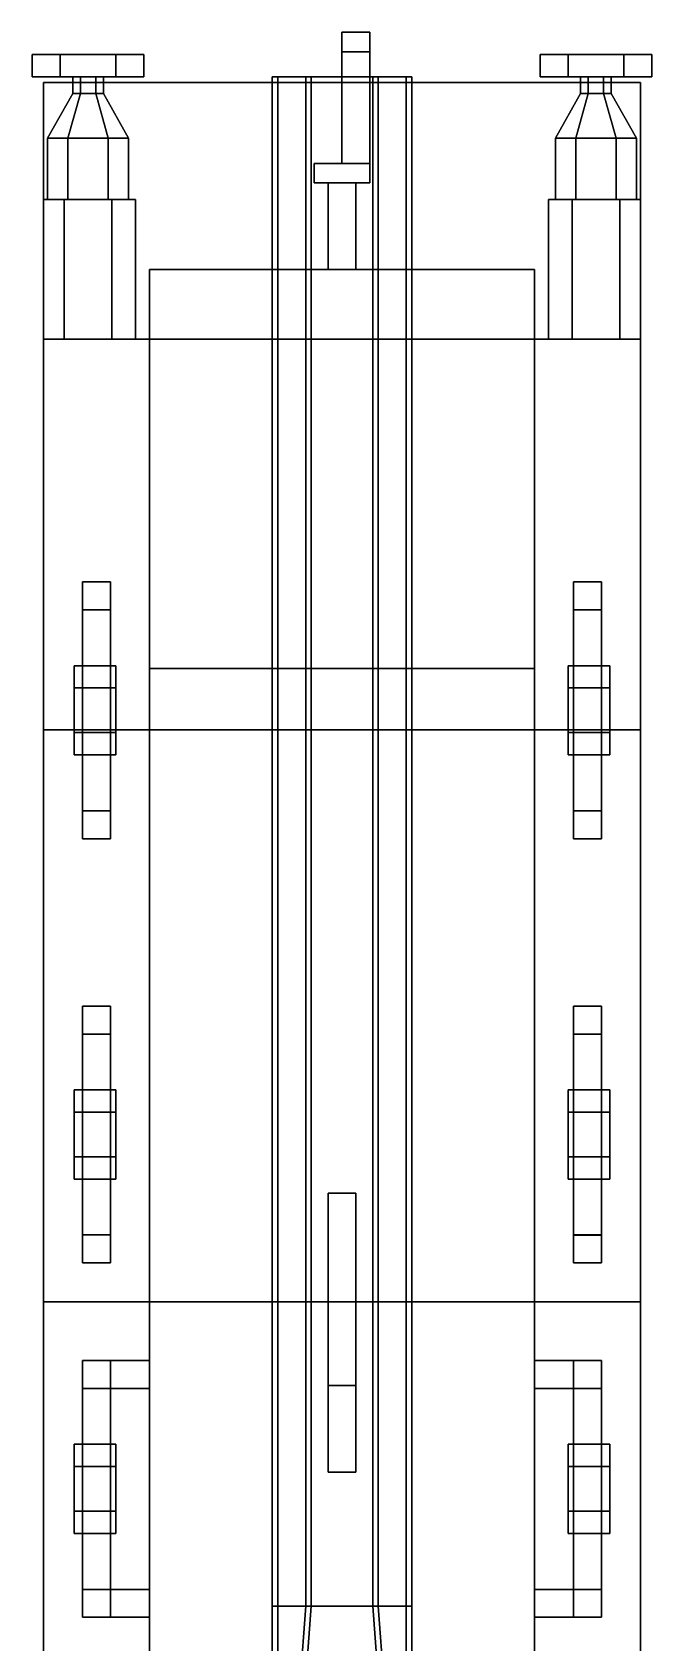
# Model space of a CAD drawing. Extents: x -1.2 to 1.2, y -8.9 to 9.4.
# Drawn here: x -1.11 to 1.11, y 3.66 to 9.43 of the extents above; entities that cross this region are included whole.
import ezdxf

# ---------------------------------------------------------------- set-up
doc = ezdxf.new("R2010")
doc.units = 0
doc.layers.get('0').update_dxf_attribs({"linetype": 'CONTINUOUS'})
doc.layers.add('BUFFER', color=1, linetype='CONTINUOUS')
doc.layers.add('RAILINGS', color=6, linetype='CONTINUOUS')

msp = doc.modelspace()

# ---------------------------------------------------------------- linework, layer by layer
for points in [[(0.1, 9.43, 1.07), (0.1, 9.43, 0.82), (0, 9.43, 0.82), (0, 9.43, 1.07)], [(0, 9.43, 0.82), (0, 9.36, 0.7), (0, 9.36, 1.23), (0, 9.43, 1.07)], [(0.1, 9.43, 0.82), (0.1, 9.36, 0.7), (0, 9.36, 0.7), (0, 9.43, 0.82)], [(0, 9.43, 1.07), (0, 9.36, 1.23), (0.1, 9.36, 1.23), (0.1, 9.43, 1.07)], [(0.1, 9.36, 1.23), (0.1, 9.36, 0.7), (0.1, 9.43, 0.82), (0.1, 9.43, 1.07)], [(0, 9.36, 0.7), (0, 8.96, 0.7), (0, 8.96, 1.23), (0, 9.36, 1.23)], [(0.1, 9.36, 0.7), (0.1, 8.96, 0.7), (0, 8.96, 0.7), (0, 9.36, 0.7)], [(0, 9.36, 1.23), (0, 8.96, 1.23), (0.1, 8.96, 1.23), (0.1, 9.36, 1.23)], [(0.1, 8.96, 1.23), (0.1, 8.96, 0.7), (0.1, 9.36, 0.7), (0.1, 9.36, 1.23)], [(-1.07, 9.25, 2.07), (-1.07, 6.93, 2.07), (-1.07, 6.93, 2.19), (-1.07, 9.25, 2.19)], [(-1.07, 9.25, 2.19), (-1.07, 6.93, 2.19), (1.07, 6.93, 2.19), (1.07, 9.25, 2.19)], [(1.07, 9.25, 2.19), (1.07, 9.25, 2.07), (-1.07, 9.25, 2.07), (-1.07, 9.25, 2.19)], [(1.07, 9.25, 2.07), (1.07, 6.93, 2.07), (-1.07, 6.93, 2.07), (-1.07, 9.25, 2.07)], [(-0.25, 9.27, 3.15), (-0.13, 9.27, 2.83), (-0.13, 3.79, 2.83), (-0.25, 3.79, 3.15)], [(-0.23, 9.27, 3.15), (-0.11, 9.27, 2.85), (-0.13, 9.27, 2.83), (-0.25, 9.27, 3.15)], [(-0.23, 3.79, 3.15), (-0.23, 9.27, 3.15), (-0.25, 9.27, 3.15), (-0.25, 3.79, 3.15)], [(-0.11, 3.79, 2.85), (-0.11, 9.27, 2.85), (-0.23, 9.27, 3.15), (-0.23, 3.79, 3.15)], [(0.11, 9.27, 2.85), (0.13, 9.27, 2.83), (-0.13, 9.27, 2.83), (-0.11, 9.27, 2.85)], [(0.13, 9.27, 2.83), (0.13, 3.79, 2.83), (-0.13, 3.79, 2.83), (-0.13, 9.27, 2.83)], [(-0.11, 9.27, 2.85), (-0.11, 3.79, 2.85), (0.11, 3.79, 2.85), (0.11, 9.27, 2.85)], [(0.25, 9.27, 3.15), (0.13, 9.27, 2.83), (0.11, 9.27, 2.85), (0.23, 9.27, 3.15)], [(0.11, 9.27, 2.85), (0.11, 3.79, 2.85), (0.23, 3.79, 3.15), (0.23, 9.27, 3.15)], [(0.25, 3.79, 3.15), (0.13, 3.79, 2.83), (0.13, 9.27, 2.83), (0.25, 9.27, 3.15)], [(0.23, 9.27, 3.15), (0.23, 3.79, 3.15), (0.25, 3.79, 3.15), (0.25, 9.27, 3.15)], [(1.07, 6.93, 2.19), (1.07, 6.93, 2.07), (1.07, 9.25, 2.07), (1.07, 9.25, 2.19)], [(0, 8.96, 1.23), (0, 8.96, 0.7), (-0.1, 8.96, 0.7), (-0.1, 8.96, 1.23)], [(-0.1, 8.96, 0.7), (-0.1, 8.89, 0.85), (-0.1, 8.89, 1.05), (-0.1, 8.96, 1.23)], [(0.1, 8.96, 0.7), (0.1, 8.89, 0.85), (-0.1, 8.89, 0.85), (-0.1, 8.96, 0.7)], [(-0.1, 8.96, 1.23), (-0.1, 8.89, 1.05), (0.1, 8.89, 1.05), (0.1, 8.96, 1.23)], [(0.1, 8.89, 1.05), (0.1, 8.89, 0.85), (0.1, 8.96, 0.7), (0.1, 8.96, 1.23)], [(-0.1, 8.89, 1.05), (-0.1, 8.89, 0.85), (0.1, 8.89, 0.85), (0.1, 8.89, 1.05)], [(-0.05, 8.89, 0.85), (-0.05, 8.58, 0.85), (-0.05, 8.58, 1.05), (-0.05, 8.89, 1.05)], [(0.05, 8.89, 0.85), (0.05, 8.58, 0.85), (-0.05, 8.58, 0.85), (-0.05, 8.89, 0.85)], [(-0.05, 8.89, 1.05), (-0.05, 8.58, 1.05), (0.05, 8.58, 1.05), (0.05, 8.89, 1.05)], [(0.05, 8.58, 1.05), (0.05, 8.58, 0.85), (0.05, 8.89, 0.85), (0.05, 8.89, 1.05)], [(-1.07, 8.83, 1.02), (-0.74, 8.83, 1.02), (-0.825, 8.83, 0.8728), (-0.995, 8.83, 0.8728)], [(-1.07, 8.83, 1.02), (-0.995, 8.83, 0.8728), (-0.995, 8.33, 0.8728), (-1.07, 8.33, 1.02)], [(-0.995, 8.83, 1.1672), (-1.07, 8.83, 1.02), (-1.07, 8.33, 1.02), (-0.995, 8.33, 1.1672)], [(-0.995, 8.83, 1.1672), (-0.825, 8.83, 1.1672), (-0.74, 8.83, 1.02), (-1.07, 8.83, 1.02)], [(-0.995, 8.83, 0.8728), (-0.825, 8.83, 0.8728), (-0.825, 8.33, 0.8728), (-0.995, 8.33, 0.8728)], [(-0.825, 8.83, 1.1672), (-0.995, 8.83, 1.1672), (-0.995, 8.33, 1.1672), (-0.825, 8.33, 1.1672)], [(-0.825, 8.83, 0.8728), (-0.74, 8.83, 1.02), (-0.74, 8.33, 1.02), (-0.825, 8.33, 0.8728)], [(-0.74, 8.83, 1.02), (-0.825, 8.83, 1.1672), (-0.825, 8.33, 1.1672), (-0.74, 8.33, 1.02)], [(0.825, 8.83, 1.1672), (0.74, 8.83, 1.02), (0.74, 8.33, 1.02), (0.825, 8.33, 1.1672)], [(0.74, 8.83, 1.02), (0.825, 8.83, 0.8728), (0.825, 8.33, 0.8728), (0.74, 8.33, 1.02)], [(1.07, 8.83, 1.02), (0.74, 8.83, 1.02), (0.825, 8.83, 1.1672), (0.995, 8.83, 1.1672)], [(0.995, 8.83, 0.8728), (0.825, 8.83, 0.8728), (0.74, 8.83, 1.02), (1.07, 8.83, 1.02)], [(0.995, 8.83, 1.1672), (0.825, 8.83, 1.1672), (0.825, 8.33, 1.1672), (0.995, 8.33, 1.1672)], [(0.825, 8.83, 0.8728), (0.995, 8.83, 0.8728), (0.995, 8.33, 0.8728), (0.825, 8.33, 0.8728)], [(1.07, 8.83, 1.02), (0.995, 8.83, 1.1672), (0.995, 8.33, 1.1672), (1.07, 8.33, 1.02)], [(0.995, 8.83, 0.8728), (1.07, 8.83, 1.02), (1.07, 8.33, 1.02), (0.995, 8.33, 0.8728)], [(-0.69, 8.58, 0.46), (-0.69, 7.15, 0.24), (-0.69, 4.75, 1.05), (-0.69, 8.58, 1.05)], [(-0.69, 8.58, 1.05), (-0.69, 8.33, 1.05), (0.69, 8.33, 1.05), (0.69, 8.58, 1.05)], [(0.69, 8.58, 1.05), (0.69, 8.58, 0.46), (-0.69, 8.58, 0.46), (-0.69, 8.58, 1.05)], [(0.69, 8.58, 0.46), (0.69, 7.15, 0.24), (-0.69, 7.15, 0.24), (-0.69, 8.58, 0.46)], [(0.69, 4.75, 1.05), (0.69, 7.15, 0.24), (0.69, 8.58, 0.46), (0.69, 8.58, 1.05)], [(-1.07, 8.33, 1.05), (-1.07, 6.93, 1.05), (-1.07, 6.93, 2.07), (-1.07, 8.33, 2.07)], [(1.07, 8.33, 2.07), (1.07, 8.33, 1.05), (-1.07, 8.33, 1.05), (-1.07, 8.33, 2.07)], [(1.07, 8.33, 1.05), (1.07, 6.93, 1.05), (-1.07, 6.93, 1.05), (-1.07, 8.33, 1.05)], [(1.07, 6.93, 2.07), (1.07, 6.93, 1.05), (1.07, 8.33, 1.05), (1.07, 8.33, 2.07)], [(-0.93, 7.46, 1.05), (-0.93, 7.46, 0.87), (-0.93, 7.36, 0.87), (-0.93, 7.36, 1.05)], [(-0.83, 7.46, 1.05), (-0.83, 7.46, 0.19), (-0.93, 7.46, 0.19), (-0.93, 7.46, 1.05)], [(-0.93, 7.46, 0.69), (-0.93, 7.46, 0.37), (-0.93, 7.36, 0.37), (-0.93, 7.36, 0.69)], [(-0.83, 6.54, 0.37), (-0.83, 7.46, 0.37), (-0.93, 7.46, 0.37), (-0.93, 6.54, 0.37)], [(-0.93, 6.54, 0.19), (-0.93, 7.46, 0.19), (-0.83, 7.46, 0.19), (-0.83, 6.54, 0.19)], [(-0.93, 7.46, 0.37), (-0.93, 7.46, 0.19), (-0.93, 6.54, 0.19), (-0.93, 6.54, 0.37)], [(-0.93, 6.54, 0.69), (-0.93, 7.46, 0.69), (-0.83, 7.46, 0.69), (-0.83, 6.54, 0.69)], [(-0.93, 7.46, 0.87), (-0.93, 7.46, 0.69), (-0.93, 6.54, 0.69), (-0.93, 6.54, 0.87)], [(-0.83, 7.36, 0.87), (-0.83, 7.46, 0.87), (-0.83, 7.46, 1.05), (-0.83, 7.36, 1.05)], [(-0.83, 7.36, 0.37), (-0.83, 7.46, 0.37), (-0.83, 7.46, 0.69), (-0.83, 7.36, 0.69)], [(-0.83, 6.54, 0.19), (-0.83, 7.46, 0.19), (-0.83, 7.46, 0.37), (-0.83, 6.54, 0.37)], [(-0.83, 6.54, 0.69), (-0.83, 7.46, 0.69), (-0.83, 7.46, 0.87), (-0.83, 6.54, 0.87)], [(0.83, 7.46, 0.87), (0.83, 7.36, 0.87), (0.83, 7.36, 1.05), (0.83, 7.46, 1.05)], [(0.93, 7.46, 1.05), (0.93, 7.46, 0.19), (0.83, 7.46, 0.19), (0.83, 7.46, 1.05)], [(0.83, 7.46, 0.37), (0.83, 7.36, 0.37), (0.83, 7.36, 0.69), (0.83, 7.46, 0.69)], [(0.93, 7.46, 0.19), (0.93, 6.54, 0.19), (0.83, 6.54, 0.19), (0.83, 7.46, 0.19)], [(0.83, 7.46, 0.19), (0.83, 6.54, 0.19), (0.83, 6.54, 0.37), (0.83, 7.46, 0.37)], [(0.83, 7.46, 0.37), (0.83, 6.54, 0.37), (0.93, 6.54, 0.37), (0.93, 7.46, 0.37)], [(0.83, 7.46, 0.69), (0.83, 6.54, 0.69), (0.83, 6.54, 0.87), (0.83, 7.46, 0.87)], [(0.93, 7.46, 0.69), (0.93, 6.54, 0.69), (0.83, 6.54, 0.69), (0.83, 7.46, 0.69)], [(0.93, 7.36, 1.05), (0.93, 7.36, 0.87), (0.93, 7.46, 0.87), (0.93, 7.46, 1.05)], [(0.93, 7.36, 0.69), (0.93, 7.36, 0.37), (0.93, 7.46, 0.37), (0.93, 7.46, 0.69)], [(0.93, 6.54, 0.37), (0.93, 6.54, 0.19), (0.93, 7.46, 0.19), (0.93, 7.46, 0.37)], [(0.93, 6.54, 0.87), (0.93, 6.54, 0.69), (0.93, 7.46, 0.69), (0.93, 7.46, 0.87)], [(-0.93, 7.36, 1.05), (-0.93, 7.36, 0.87), (-0.83, 7.36, 0.87), (-0.83, 7.36, 1.05)], [(-0.93, 7.36, 0.69), (-0.93, 7.36, 0.37), (-0.83, 7.36, 0.37), (-0.83, 7.36, 0.69)], [(-0.83, 6.64, 0.87), (-0.83, 7.36, 0.87), (-0.93, 7.36, 0.87), (-0.93, 6.64, 0.87)], [(0.83, 7.36, 1.05), (0.83, 7.36, 0.87), (0.93, 7.36, 0.87), (0.93, 7.36, 1.05)], [(0.83, 7.36, 0.69), (0.83, 7.36, 0.37), (0.93, 7.36, 0.37), (0.93, 7.36, 0.69)], [(0.83, 7.36, 0.87), (0.83, 6.6394, 0.87), (0.93, 6.6394, 0.87), (0.93, 7.36, 0.87)], [(-0.96, 7.08, 0.3714), (-0.96, 7.16, 0.51), (-0.81, 7.16, 0.51), (-0.81, 7.08, 0.3714)], [(-0.96, 7.08, 0.3714), (-0.96, 6.92, 0.3714), (-0.96, 6.84, 0.51), (-0.96, 7.16, 0.51)], [(-0.96, 7.16, 0.51), (-0.96, 7.08, 0.6486), (-0.81, 7.08, 0.6486), (-0.81, 7.16, 0.51)], [(-0.96, 7.16, 0.51), (-0.96, 6.84, 0.51), (-0.96, 6.92, 0.6486), (-0.96, 7.08, 0.6486)], [(0.96, 7.16, 0.51), (0.96, 7.08, 0.3714), (0.81, 7.08, 0.3714), (0.81, 7.16, 0.51)], [(0.96, 7.08, 0.6486), (0.96, 7.16, 0.51), (0.81, 7.16, 0.51), (0.81, 7.08, 0.6486)], [(0.96, 6.92, 0.3714), (0.96, 7.08, 0.3714), (0.96, 7.16, 0.51), (0.96, 6.84, 0.51)], [(0.96, 6.84, 0.51), (0.96, 7.16, 0.51), (0.96, 7.08, 0.6486), (0.96, 6.92, 0.6486)], [(-0.69, 7.15, 0.24), (-0.69, 2.48, 0.24), (-0.69, 2.48, 1.05), (-0.69, 4.75, 1.05)], [(0.69, 7.15, 0.24), (0.69, 2.48, 0.24), (-0.69, 2.48, 0.24), (-0.69, 7.15, 0.24)], [(0.69, 2.48, 1.05), (0.69, 2.48, 0.24), (0.69, 7.15, 0.24), (0.69, 4.75, 1.05)], [(-0.96, 6.92, 0.3714), (-0.96, 7.08, 0.3714), (-0.81, 7.08, 0.3714), (-0.81, 6.92, 0.3714)], [(-0.96, 7.08, 0.6486), (-0.96, 6.92, 0.6486), (-0.81, 6.92, 0.6486), (-0.81, 7.08, 0.6486)], [(0.96, 7.08, 0.3714), (0.96, 6.92, 0.3714), (0.81, 6.92, 0.3714), (0.81, 7.08, 0.3714)], [(0.96, 6.92, 0.6486), (0.96, 7.08, 0.6486), (0.81, 7.08, 0.6486), (0.81, 6.92, 0.6486)], [(-1.07, 6.93, 1.05), (-1.07, 4.88, 1.05), (-1.07, 4.88, 2.7), (-1.07, 6.93, 2.7)], [(-1.07, 6.93, 2.7), (-1.07, 4.88, 2.7), (1.07, 4.88, 2.7), (1.07, 6.93, 2.7)], [(1.07, 6.93, 2.7), (1.07, 6.93, 2.07), (-1.07, 6.93, 2.07), (-1.07, 6.93, 2.7)], [(1.07, 6.93, 1.05), (1.07, 4.88, 1.05), (-1.07, 4.88, 1.05), (-1.07, 6.93, 1.05)], [(1.07, 4.88, 2.7), (1.07, 4.88, 1.05), (1.07, 6.93, 1.05), (1.07, 6.93, 2.7)], [(-0.96, 6.84, 0.51), (-0.96, 6.92, 0.3714), (-0.81, 6.92, 0.3714), (-0.81, 6.84, 0.51)], [(-0.96, 6.92, 0.6486), (-0.96, 6.84, 0.51), (-0.81, 6.84, 0.51), (-0.81, 6.92, 0.6486)], [(0.96, 6.92, 0.3714), (0.96, 6.84, 0.51), (0.81, 6.84, 0.51), (0.81, 6.92, 0.3714)], [(0.96, 6.84, 0.51), (0.96, 6.92, 0.6486), (0.81, 6.92, 0.6486), (0.81, 6.84, 0.51)], [(-0.83, 6.64, 1.05), (-0.83, 6.64, 0.87), (-0.93, 6.64, 0.87), (-0.93, 6.64, 1.05)], [(-0.93, 6.64, 1.05), (-0.93, 6.64, 0.87), (-0.93, 6.54, 0.87), (-0.93, 6.54, 1.05)], [(-0.93, 6.64, 0.69), (-0.93, 6.64, 0.37), (-0.93, 6.54, 0.37), (-0.93, 6.54, 0.69)], [(-0.83, 6.64, 0.69), (-0.83, 6.64, 0.37), (-0.93, 6.64, 0.37), (-0.93, 6.64, 0.69)], [(-0.83, 6.54, 0.87), (-0.83, 6.64, 0.87), (-0.83, 6.64, 1.05), (-0.83, 6.54, 1.05)], [(-0.83, 6.54, 0.37), (-0.83, 6.64, 0.37), (-0.83, 6.64, 0.69), (-0.83, 6.54, 0.69)], [(0.83, 6.64, 0.87), (0.83, 6.54, 0.87), (0.83, 6.54, 1.05), (0.83, 6.64, 1.05)], [(0.93, 6.64, 1.05), (0.93, 6.64, 0.87), (0.83, 6.64, 0.87), (0.83, 6.64, 1.05)], [(0.83, 6.64, 0.37), (0.83, 6.54, 0.37), (0.83, 6.54, 0.69), (0.83, 6.64, 0.69)], [(0.93, 6.64, 0.69), (0.93, 6.64, 0.37), (0.83, 6.64, 0.37), (0.83, 6.64, 0.69)], [(0.93, 6.54, 1.05), (0.93, 6.54, 0.87), (0.93, 6.64, 0.87), (0.93, 6.64, 1.05)], [(0.93, 6.54, 0.69), (0.93, 6.54, 0.37), (0.93, 6.64, 0.37), (0.93, 6.64, 0.69)], [(-0.93, 6.54, 1.05), (-0.93, 6.54, 0.19), (-0.83, 6.54, 0.19), (-0.83, 6.54, 1.05)], [(0.83, 6.54, 1.05), (0.83, 6.54, 0.19), (0.93, 6.54, 0.19), (0.93, 6.54, 1.05)], [(-0.83, 5.94, 1.05), (-0.83, 5.94, 0.19), (-0.93, 5.94, 0.19), (-0.93, 5.94, 1.05)], [(-0.93, 5.94, 1.05), (-0.93, 5.94, 0.87), (-0.93, 5.84, 0.87), (-0.93, 5.84, 1.05)], [(-0.93, 5.94, 0.69), (-0.93, 5.94, 0.37), (-0.93, 5.84, 0.37), (-0.93, 5.84, 0.69)], [(-0.93, 5.94, 0.37), (-0.93, 5.94, 0.19), (-0.93, 5.02, 0.19), (-0.93, 5.02, 0.37)], [(-0.93, 5.02, 0.19), (-0.93, 5.94, 0.19), (-0.83, 5.94, 0.19), (-0.83, 5.02, 0.19)], [(-0.83, 5.02, 0.37), (-0.83, 5.94, 0.37), (-0.93, 5.94, 0.37), (-0.93, 5.02, 0.37)], [(-0.93, 5.94, 0.87), (-0.93, 5.94, 0.69), (-0.93, 5.02, 0.69), (-0.93, 5.02, 0.87)], [(-0.93, 5.02, 0.69), (-0.93, 5.94, 0.69), (-0.83, 5.94, 0.69), (-0.83, 5.02, 0.69)], [(-0.83, 5.84, 0.87), (-0.83, 5.94, 0.87), (-0.83, 5.94, 1.05), (-0.83, 5.84, 1.05)], [(-0.83, 5.84, 0.37), (-0.83, 5.94, 0.37), (-0.83, 5.94, 0.69), (-0.83, 5.84, 0.69)], [(-0.83, 5.02, 0.19), (-0.83, 5.94, 0.19), (-0.83, 5.94, 0.37), (-0.83, 5.02, 0.37)], [(-0.83, 5.02, 0.69), (-0.83, 5.94, 0.69), (-0.83, 5.94, 0.87), (-0.83, 5.02, 0.87)], [(0.93, 5.94, 1.05), (0.93, 5.94, 0.19), (0.83, 5.94, 0.19), (0.83, 5.94, 1.05)], [(0.83, 5.94, 0.87), (0.83, 5.84, 0.87), (0.83, 5.84, 1.05), (0.83, 5.94, 1.05)], [(0.83, 5.94, 0.37), (0.83, 5.84, 0.37), (0.83, 5.84, 0.69), (0.83, 5.94, 0.69)], [(0.83, 5.94, 0.37), (0.83, 5.02, 0.37), (0.93, 5.02, 0.37), (0.93, 5.94, 0.37)], [(0.83, 5.94, 0.19), (0.83, 5.02, 0.19), (0.83, 5.02, 0.37), (0.83, 5.94, 0.37)], [(0.93, 5.94, 0.19), (0.93, 5.02, 0.19), (0.83, 5.02, 0.19), (0.83, 5.94, 0.19)], [(0.93, 5.94, 0.69), (0.93, 5.02, 0.69), (0.83, 5.02, 0.69), (0.83, 5.94, 0.69)], [(0.83, 5.94, 0.69), (0.83, 5.02, 0.69), (0.83, 5.02, 0.87), (0.83, 5.94, 0.87)], [(0.93, 5.84, 1.05), (0.93, 5.84, 0.87), (0.93, 5.94, 0.87), (0.93, 5.94, 1.05)], [(0.93, 5.84, 0.69), (0.93, 5.84, 0.37), (0.93, 5.94, 0.37), (0.93, 5.94, 0.69)], [(0.93, 5.02, 0.37), (0.93, 5.02, 0.19), (0.93, 5.94, 0.19), (0.93, 5.94, 0.37)], [(0.93, 5.02, 0.87), (0.93, 5.02, 0.69), (0.93, 5.94, 0.69), (0.93, 5.94, 0.87)], [(-0.93, 5.84, 1.05), (-0.93, 5.84, 0.87), (-0.83, 5.84, 0.87), (-0.83, 5.84, 1.05)], [(-0.93, 5.84, 0.69), (-0.93, 5.84, 0.37), (-0.83, 5.84, 0.37), (-0.83, 5.84, 0.69)], [(-0.83, 5.12, 0.87), (-0.83, 5.84, 0.87), (-0.93, 5.84, 0.87), (-0.93, 5.12, 0.87)], [(0.83, 5.84, 1.05), (0.83, 5.84, 0.87), (0.93, 5.84, 0.87), (0.93, 5.84, 1.05)], [(0.83, 5.84, 0.69), (0.83, 5.84, 0.37), (0.93, 5.84, 0.37), (0.93, 5.84, 0.69)], [(0.83, 5.84, 0.87), (0.83, 5.1194, 0.87), (0.93, 5.1194, 0.87), (0.93, 5.84, 0.87)], [(-0.96, 5.56, 0.3714), (-0.96, 5.4, 0.3714), (-0.96, 5.32, 0.51), (-0.96, 5.64, 0.51)], [(-0.96, 5.56, 0.3714), (-0.96, 5.64, 0.51), (-0.81, 5.64, 0.51), (-0.81, 5.56, 0.3714)], [(-0.96, 5.64, 0.51), (-0.96, 5.32, 0.51), (-0.96, 5.4, 0.6486), (-0.96, 5.56, 0.6486)], [(-0.96, 5.64, 0.51), (-0.96, 5.56, 0.6486), (-0.81, 5.56, 0.6486), (-0.81, 5.64, 0.51)], [(0.96, 5.64, 0.51), (0.96, 5.56, 0.3714), (0.81, 5.56, 0.3714), (0.81, 5.64, 0.51)], [(0.96, 5.56, 0.6486), (0.96, 5.64, 0.51), (0.81, 5.64, 0.51), (0.81, 5.56, 0.6486)], [(0.96, 5.4, 0.3714), (0.96, 5.56, 0.3714), (0.96, 5.64, 0.51), (0.96, 5.32, 0.51)], [(0.96, 5.32, 0.51), (0.96, 5.64, 0.51), (0.96, 5.56, 0.6486), (0.96, 5.4, 0.6486)], [(-0.96, 5.4, 0.3714), (-0.96, 5.56, 0.3714), (-0.81, 5.56, 0.3714), (-0.81, 5.4, 0.3714)], [(-0.96, 5.56, 0.6486), (-0.96, 5.4, 0.6486), (-0.81, 5.4, 0.6486), (-0.81, 5.56, 0.6486)], [(0.96, 5.56, 0.3714), (0.96, 5.4, 0.3714), (0.81, 5.4, 0.3714), (0.81, 5.56, 0.3714)], [(0.96, 5.4, 0.6486), (0.96, 5.56, 0.6486), (0.81, 5.56, 0.6486), (0.81, 5.4, 0.6486)], [(-0.96, 5.32, 0.51), (-0.96, 5.4, 0.3714), (-0.81, 5.4, 0.3714), (-0.81, 5.32, 0.51)], [(-0.96, 5.4, 0.6486), (-0.96, 5.32, 0.51), (-0.81, 5.32, 0.51), (-0.81, 5.4, 0.6486)], [(0.96, 5.4, 0.3714), (0.96, 5.32, 0.51), (0.81, 5.32, 0.51), (0.81, 5.4, 0.3714)], [(0.96, 5.32, 0.51), (0.96, 5.4, 0.6486), (0.81, 5.4, 0.6486), (0.81, 5.32, 0.51)], [(-0.05, 5.27, 2.46), (-0.05, 4.27, 2.46), (-0.05, 4.27, 2.83), (-0.05, 5.27, 2.83)], [(0.05, 5.27, 2.83), (0.05, 5.27, 2.46), (-0.05, 5.27, 2.46), (-0.05, 5.27, 2.83)], [(0.05, 4.27, 2.83), (0.05, 4.27, 2.46), (0.05, 5.27, 2.46), (0.05, 5.27, 2.83)], [(-0.93, 5.12, 1.05), (-0.93, 5.12, 0.87), (-0.93, 5.02, 0.87), (-0.93, 5.02, 1.05)], [(-0.83, 5.12, 1.05), (-0.83, 5.12, 0.87), (-0.93, 5.12, 0.87), (-0.93, 5.12, 1.05)], [(-0.83, 5.12, 0.69), (-0.83, 5.12, 0.37), (-0.93, 5.12, 0.37), (-0.93, 5.12, 0.69)], [(-0.93, 5.12, 0.69), (-0.93, 5.12, 0.37), (-0.93, 5.02, 0.37), (-0.93, 5.02, 0.69)], [(-0.83, 5.02, 0.87), (-0.83, 5.12, 0.87), (-0.83, 5.12, 1.05), (-0.83, 5.02, 1.05)], [(-0.83, 5.02, 0.37), (-0.83, 5.12, 0.37), (-0.83, 5.12, 0.69), (-0.83, 5.02, 0.69)], [(0.93, 5.12, 1.05), (0.93, 5.12, 0.87), (0.83, 5.12, 0.87), (0.83, 5.12, 1.05)], [(0.83, 5.12, 0.87), (0.83, 5.02, 0.87), (0.83, 5.02, 1.05), (0.83, 5.12, 1.05)], [(0.93, 5.12, 0.69), (0.93, 5.12, 0.37), (0.83, 5.12, 0.37), (0.83, 5.12, 0.69)], [(0.83, 5.12, 0.37), (0.83, 5.02, 0.37), (0.83, 5.02, 0.69), (0.83, 5.12, 0.69)], [(0.93, 5.02, 1.05), (0.93, 5.02, 0.87), (0.93, 5.12, 0.87), (0.93, 5.12, 1.05)], [(0.93, 5.02, 0.69), (0.93, 5.02, 0.37), (0.93, 5.12, 0.37), (0.93, 5.12, 0.69)], [(-0.93, 5.02, 1.05), (-0.93, 5.02, 0.19), (-0.83, 5.02, 0.19), (-0.83, 5.02, 1.05)], [(0.83, 5.02, 1.05), (0.83, 5.02, 0.19), (0.93, 5.02, 0.19), (0.93, 5.02, 1.05)], [(-1.07, 4.88, 2.7), (-1.07, 4.88, 1.05), (1.07, 4.88, 1.05), (1.07, 4.88, 2.7)], [(-1.07, 4.88, 1.41), (-1.07, 2.69, 1.41), (-1.07, 2.51, 1.89), (-1.07, 4.88, 1.89)], [(1.07, 4.88, 1.41), (1.07, 2.69, 1.41), (-1.07, 2.69, 1.41), (-1.07, 4.88, 1.41)], [(-1.07, 4.88, 1.89), (-1.07, 2.51, 1.89), (1.07, 2.51, 1.89), (1.07, 4.88, 1.89)], [(0.69, 2.48, 1.05), (0.69, 4.88, 1.05), (-0.69, 4.88, 1.05), (-0.69, 2.48, 1.05)], [(-0.05, 4.88, 2.29), (-0.05, 4.88, 2.29), (-0.05, 4.58, 2.46), (-0.05, 4.88, 2.46)], [(-0.05, 4.58, 2.46), (-0.05, 4.88, 2.29), (0.05, 4.88, 2.29), (0.05, 4.58, 2.46)], [(0.05, 4.58, 2.46), (0.05, 4.88, 2.29), (0.05, 4.88, 2.29), (0.05, 4.88, 2.46)], [(1.07, 2.51, 1.89), (1.07, 2.69, 1.41), (1.07, 4.88, 1.41), (1.07, 4.88, 1.89)], [(-0.83, 4.67, 0.95), (-0.83, 4.67, 0.19), (-0.93, 4.67, 0.19), (-0.93, 4.67, 1.05)], [(-0.93, 4.67, 0.37), (-0.93, 4.67, 0.19), (-0.93, 3.75, 0.19), (-0.93, 3.75, 0.37)], [(-0.93, 3.75, 0.19), (-0.93, 4.67, 0.19), (-0.83, 4.67, 0.19), (-0.83, 3.75, 0.19)], [(-0.93, 4.67, 0.69), (-0.93, 4.67, 0.37), (-0.93, 4.57, 0.37), (-0.93, 4.57, 0.69)], [(-0.83, 3.75, 0.37), (-0.83, 4.67, 0.37), (-0.93, 4.67, 0.37), (-0.93, 3.75, 0.37)], [(-0.69, 4.67, 1.05), (-0.69, 4.67, 0.95), (-0.83, 4.67, 0.95), (-0.93, 4.67, 1.05)], [(-0.93, 4.67, 1.05), (-0.93, 4.57, 1.05), (-0.69, 4.57, 1.05), (-0.69, 4.67, 1.05)], [(-0.93, 4.67, 0.87), (-0.93, 4.67, 0.69), (-0.93, 3.75, 0.69), (-0.93, 3.75, 0.87)], [(-0.93, 3.75, 0.69), (-0.93, 4.67, 0.69), (-0.83, 4.67, 0.69), (-0.83, 3.75, 0.69)], [(-0.93, 4.67, 1.05), (-0.93, 4.67, 0.87), (-0.93, 4.57, 0.87), (-0.93, 4.57, 1.05)], [(-0.83, 3.75, 0.19), (-0.83, 4.67, 0.19), (-0.83, 4.67, 0.37), (-0.83, 3.75, 0.37)], [(-0.83, 4.57, 0.37), (-0.83, 4.67, 0.37), (-0.83, 4.67, 0.69), (-0.83, 4.57, 0.69)], [(-0.83, 4.57, 0.87), (-0.83, 4.67, 0.87), (-0.83, 4.67, 0.95), (-0.83, 4.57, 0.95)], [(-0.69, 4.67, 0.95), (-0.69, 4.57, 0.95), (-0.83, 4.57, 0.95), (-0.83, 4.67, 0.95)], [(-0.83, 3.75, 0.69), (-0.83, 4.67, 0.69), (-0.83, 4.67, 0.87), (-0.83, 3.75, 0.87)], [(0.93, 4.67, 1.05), (0.83, 4.67, 0.95), (0.69, 4.67, 0.95), (0.69, 4.67, 1.05)], [(0.83, 4.67, 0.95), (0.83, 4.57, 0.95), (0.69, 4.57, 0.95), (0.69, 4.67, 0.95)], [(0.69, 4.67, 1.05), (0.69, 4.57, 1.05), (0.93, 4.57, 1.05), (0.93, 4.67, 1.05)], [(0.93, 4.67, 1.05), (0.93, 4.67, 0.19), (0.83, 4.67, 0.19), (0.83, 4.67, 0.95)], [(0.83, 4.67, 0.19), (0.83, 3.75, 0.19), (0.83, 3.75, 0.37), (0.83, 4.67, 0.37)], [(0.93, 4.67, 0.19), (0.93, 3.75, 0.19), (0.83, 3.75, 0.19), (0.83, 4.67, 0.19)], [(0.83, 4.67, 0.37), (0.83, 4.57, 0.37), (0.83, 4.57, 0.69), (0.83, 4.67, 0.69)], [(0.83, 4.67, 0.37), (0.83, 3.75, 0.37), (0.93, 3.75, 0.37), (0.93, 4.67, 0.37)], [(0.83, 4.67, 0.87), (0.83, 4.57, 0.87), (0.83, 4.57, 0.95), (0.83, 4.67, 0.95)], [(0.93, 4.67, 0.69), (0.93, 3.75, 0.69), (0.83, 3.75, 0.69), (0.83, 4.67, 0.69)], [(0.83, 4.67, 0.69), (0.83, 3.75, 0.69), (0.83, 3.75, 0.87), (0.83, 4.67, 0.87)], [(0.93, 3.75, 0.37), (0.93, 3.75, 0.19), (0.93, 4.67, 0.19), (0.93, 4.67, 0.37)], [(0.93, 4.57, 0.69), (0.93, 4.57, 0.37), (0.93, 4.67, 0.37), (0.93, 4.67, 0.69)], [(0.93, 3.75, 0.87), (0.93, 3.75, 0.69), (0.93, 4.67, 0.69), (0.93, 4.67, 0.87)], [(0.93, 4.57, 1.05), (0.93, 4.57, 0.87), (0.93, 4.67, 0.87), (0.93, 4.67, 1.05)], [(-0.93, 4.57, 0.69), (-0.93, 4.57, 0.37), (-0.83, 4.57, 0.37), (-0.83, 4.57, 0.69)], [(-0.93, 4.57, 1.05), (-0.83, 4.57, 0.95), (-0.69, 4.57, 0.95), (-0.69, 4.57, 1.05)], [(-0.93, 4.57, 1.05), (-0.93, 4.57, 0.87), (-0.83, 4.57, 0.87), (-0.83, 4.57, 0.95)], [(-0.83, 3.85, 0.87), (-0.83, 4.57, 0.87), (-0.93, 4.57, 0.87), (-0.93, 3.85, 0.87)], [(0.05, 4.58, 2.46), (0.05, 4.27, 2.46), (-0.05, 4.27, 2.46), (-0.05, 4.58, 2.46)], [(0.69, 4.57, 1.05), (0.69, 4.57, 0.95), (0.83, 4.57, 0.95), (0.93, 4.57, 1.05)], [(0.83, 4.57, 0.69), (0.83, 4.57, 0.37), (0.93, 4.57, 0.37), (0.93, 4.57, 0.69)], [(0.83, 4.57, 0.95), (0.83, 4.57, 0.87), (0.93, 4.57, 0.87), (0.93, 4.57, 1.05)], [(0.83, 4.57, 0.87), (0.83, 3.85, 0.87), (0.93, 3.85, 0.87), (0.93, 4.57, 0.87)], [(-0.96, 4.37, 0.51), (-0.96, 4.05, 0.51), (-0.96, 4.13, 0.6486), (-0.96, 4.29, 0.6486)], [(-0.96, 4.37, 0.51), (-0.96, 4.29, 0.6486), (-0.81, 4.29, 0.6486), (-0.81, 4.37, 0.51)], [(-0.96, 4.29, 0.3714), (-0.96, 4.13, 0.3714), (-0.96, 4.05, 0.51), (-0.96, 4.37, 0.51)], [(-0.96, 4.29, 0.3714), (-0.96, 4.37, 0.51), (-0.81, 4.37, 0.51), (-0.81, 4.29, 0.3714)], [(0.96, 4.29, 0.6486), (0.96, 4.37, 0.51), (0.81, 4.37, 0.51), (0.81, 4.29, 0.6486)], [(0.96, 4.37, 0.51), (0.96, 4.29, 0.3714), (0.81, 4.29, 0.3714), (0.81, 4.37, 0.51)], [(0.96, 4.05, 0.51), (0.96, 4.37, 0.51), (0.96, 4.29, 0.6486), (0.96, 4.13, 0.6486)], [(0.96, 4.13, 0.3714), (0.96, 4.29, 0.3714), (0.96, 4.37, 0.51), (0.96, 4.05, 0.51)], [(-0.96, 4.29, 0.6486), (-0.96, 4.13, 0.6486), (-0.81, 4.13, 0.6486), (-0.81, 4.29, 0.6486)], [(-0.96, 4.13, 0.3714), (-0.96, 4.29, 0.3714), (-0.81, 4.29, 0.3714), (-0.81, 4.13, 0.3714)], [(0.96, 4.13, 0.6486), (0.96, 4.29, 0.6486), (0.81, 4.29, 0.6486), (0.81, 4.13, 0.6486)], [(0.96, 4.29, 0.3714), (0.96, 4.13, 0.3714), (0.81, 4.13, 0.3714), (0.81, 4.29, 0.3714)], [(-0.05, 4.27, 2.83), (-0.05, 4.27, 2.46), (0.05, 4.27, 2.46), (0.05, 4.27, 2.83)], [(-0.96, 4.13, 0.6486), (-0.96, 4.05, 0.51), (-0.81, 4.05, 0.51), (-0.81, 4.13, 0.6486)], [(-0.96, 4.05, 0.51), (-0.96, 4.13, 0.3714), (-0.81, 4.13, 0.3714), (-0.81, 4.05, 0.51)], [(0.96, 4.05, 0.51), (0.96, 4.13, 0.6486), (0.81, 4.13, 0.6486), (0.81, 4.05, 0.51)], [(0.96, 4.13, 0.3714), (0.96, 4.05, 0.51), (0.81, 4.05, 0.51), (0.81, 4.13, 0.3714)], [(-0.83, 3.85, 0.69), (-0.83, 3.85, 0.37), (-0.93, 3.85, 0.37), (-0.93, 3.85, 0.69)], [(-0.93, 3.85, 0.69), (-0.93, 3.85, 0.37), (-0.93, 3.75, 0.37), (-0.93, 3.75, 0.69)], [(-0.69, 3.85, 1.05), (-0.69, 3.85, 0.95), (-0.83, 3.85, 0.95), (-0.93, 3.85, 1.05)], [(-0.93, 3.85, 1.05), (-0.93, 3.75, 1.05), (-0.69, 3.75, 1.05), (-0.69, 3.85, 1.05)], [(-0.83, 3.85, 0.95), (-0.83, 3.85, 0.87), (-0.93, 3.85, 0.87), (-0.93, 3.85, 1.05)], [(-0.93, 3.85, 1.05), (-0.93, 3.85, 0.87), (-0.93, 3.75, 0.87), (-0.93, 3.75, 1.05)], [(-0.83, 3.75, 0.37), (-0.83, 3.85, 0.37), (-0.83, 3.85, 0.69), (-0.83, 3.75, 0.69)], [(-0.83, 3.75, 0.87), (-0.83, 3.85, 0.87), (-0.83, 3.85, 0.95), (-0.83, 3.75, 0.95)], [(-0.69, 3.85, 0.95), (-0.69, 3.75, 0.95), (-0.83, 3.75, 0.95), (-0.83, 3.85, 0.95)], [(0.69, 3.85, 1.05), (0.69, 3.75, 1.05), (0.93, 3.75, 1.05), (0.93, 3.85, 1.05)], [(0.83, 3.85, 0.95), (0.83, 3.75, 0.95), (0.69, 3.75, 0.95), (0.69, 3.85, 0.95)], [(0.93, 3.85, 1.05), (0.83, 3.85, 0.95), (0.69, 3.85, 0.95), (0.69, 3.85, 1.05)], [(0.83, 3.85, 0.37), (0.83, 3.75, 0.37), (0.83, 3.75, 0.69), (0.83, 3.85, 0.69)], [(0.93, 3.85, 0.69), (0.93, 3.85, 0.37), (0.83, 3.85, 0.37), (0.83, 3.85, 0.69)], [(0.93, 3.85, 1.05), (0.93, 3.85, 0.87), (0.83, 3.85, 0.87), (0.83, 3.85, 0.95)], [(0.83, 3.85, 0.87), (0.83, 3.75, 0.87), (0.83, 3.75, 0.95), (0.83, 3.85, 0.95)], [(0.93, 3.75, 0.69), (0.93, 3.75, 0.37), (0.93, 3.85, 0.37), (0.93, 3.85, 0.69)], [(0.93, 3.75, 1.05), (0.93, 3.75, 0.87), (0.93, 3.85, 0.87), (0.93, 3.85, 1.05)], [(-0.13, 3.79, 2.83), (-0.19, 2.98, 2.99), (-0.25, 2.98, 3.15), (-0.25, 3.79, 3.15)], [(-0.25, 3.79, 3.15), (-0.25, 2.98, 3.15), (-0.23, 2.98, 3.15), (-0.23, 3.79, 3.15)], [(-0.23, 2.98, 3.15), (-0.17, 2.98, 3.01), (-0.11, 3.79, 2.85), (-0.23, 3.79, 3.15)], [(-0.11, 3.79, 2.85), (-0.17, 2.98, 3.01), (-0.19, 2.98, 2.99), (-0.13, 3.79, 2.83)], [(0.11, 3.79, 2.85), (0.17, 2.98, 3.01), (0.23, 2.98, 3.15), (0.23, 3.79, 3.15)], [(0.13, 3.79, 2.83), (0.19, 2.98, 2.99), (0.17, 2.98, 3.01), (0.11, 3.79, 2.85)], [(0.25, 2.98, 3.15), (0.19, 2.98, 2.99), (0.13, 3.79, 2.83), (0.25, 3.79, 3.15)], [(0.23, 3.79, 3.15), (0.23, 2.98, 3.15), (0.25, 2.98, 3.15), (0.25, 3.79, 3.15)], [(-0.93, 3.75, 1.05), (-0.93, 3.75, 0.19), (-0.83, 3.75, 0.19), (-0.83, 3.75, 0.95)], [(-0.93, 3.75, 1.05), (-0.83, 3.75, 0.95), (-0.69, 3.75, 0.95), (-0.69, 3.75, 1.05)], [(0.69, 3.75, 1.05), (0.69, 3.75, 0.95), (0.83, 3.75, 0.95), (0.93, 3.75, 1.05)], [(0.83, 3.75, 0.95), (0.83, 3.75, 0.19), (0.93, 3.75, 0.19), (0.93, 3.75, 1.05)]]:
    msp.add_3dface(points)
at = {"layer": 'BUFFER'}
for points in [[(-1.01, 9.35, 1.1932), (-1.11, 9.35, 1.02), (-1.11, 9.27, 1.02), (-1.01, 9.27, 1.1932)], [(-0.71, 9.35, 1.02), (-1.11, 9.35, 1.02), (-1.01, 9.35, 1.1932), (-0.81, 9.35, 1.1932)], [(-1.11, 9.35, 1.02), (-1.01, 9.35, 0.8468), (-1.01, 9.27, 0.8468), (-1.11, 9.27, 1.02)], [(-0.81, 9.35, 0.8468), (-1.01, 9.35, 0.8468), (-1.11, 9.35, 1.02), (-0.71, 9.35, 1.02)], [(-1.01, 9.35, 0.8468), (-0.81, 9.35, 0.8468), (-0.81, 9.27, 0.8468), (-1.01, 9.27, 0.8468)], [(-0.81, 9.35, 1.1932), (-1.01, 9.35, 1.1932), (-1.01, 9.27, 1.1932), (-0.81, 9.27, 1.1932)], [(-0.71, 9.35, 1.02), (-0.81, 9.35, 1.1932), (-0.81, 9.27, 1.1932), (-0.71, 9.27, 1.02)], [(-0.81, 9.35, 0.8468), (-0.71, 9.35, 1.02), (-0.71, 9.27, 1.02), (-0.81, 9.27, 0.8468)], [(1.11, 9.35, 1.02), (0.71, 9.35, 1.02), (0.81, 9.35, 1.1932), (1.01, 9.35, 1.1932)], [(0.81, 9.35, 1.1932), (0.71, 9.35, 1.02), (0.71, 9.27, 1.02), (0.81, 9.27, 1.1932)], [(1.01, 9.35, 0.8468), (0.81, 9.35, 0.8468), (0.71, 9.35, 1.02), (1.11, 9.35, 1.02)], [(0.71, 9.35, 1.02), (0.81, 9.35, 0.8468), (0.81, 9.27, 0.8468), (0.71, 9.27, 1.02)], [(0.81, 9.35, 0.8468), (1.01, 9.35, 0.8468), (1.01, 9.27, 0.8468), (0.81, 9.27, 0.8468)], [(1.01, 9.35, 1.1932), (0.81, 9.35, 1.1932), (0.81, 9.27, 1.1932), (1.01, 9.27, 1.1932)], [(1.11, 9.35, 1.02), (1.01, 9.35, 1.1932), (1.01, 9.27, 1.1932), (1.11, 9.27, 1.02)], [(1.01, 9.35, 0.8468), (1.11, 9.35, 1.02), (1.11, 9.27, 1.02), (1.01, 9.27, 0.8468)], [(-0.81, 9.27, 1.1932), (-1.01, 9.27, 1.1932), (-1.11, 9.27, 1.02), (-0.71, 9.27, 1.02)], [(-0.71, 9.27, 1.02), (-1.11, 9.27, 1.02), (-1.01, 9.27, 0.8468), (-0.81, 9.27, 0.8468)], [(-0.9375, 9.27, 1.0676), (-0.965, 9.27, 1.02), (-0.965, 9.21, 1.02), (-0.9375, 9.21, 1.0676)], [(-0.965, 9.27, 1.02), (-0.9375, 9.27, 0.9724), (-0.9375, 9.21, 0.9724), (-0.965, 9.21, 1.02)], [(-0.9375, 9.27, 0.9724), (-0.8825, 9.27, 0.9724), (-0.8825, 9.21, 0.9724), (-0.9375, 9.21, 0.9724)], [(-0.8825, 9.27, 1.0676), (-0.9375, 9.27, 1.0676), (-0.9375, 9.21, 1.0676), (-0.8825, 9.21, 1.0676)], [(-0.855, 9.27, 1.02), (-0.8825, 9.27, 1.0676), (-0.8825, 9.21, 1.0676), (-0.855, 9.21, 1.02)], [(-0.8825, 9.27, 0.9724), (-0.855, 9.27, 1.02), (-0.855, 9.21, 1.02), (-0.8825, 9.21, 0.9724)], [(1.01, 9.27, 1.1932), (0.81, 9.27, 1.1932), (0.71, 9.27, 1.02), (1.11, 9.27, 1.02)], [(1.11, 9.27, 1.02), (0.71, 9.27, 1.02), (0.81, 9.27, 0.8468), (1.01, 9.27, 0.8468)], [(0.8825, 9.27, 1.0676), (0.855, 9.27, 1.02), (0.855, 9.21, 1.02), (0.8825, 9.21, 1.0676)], [(0.855, 9.27, 1.02), (0.8825, 9.27, 0.9724), (0.8825, 9.21, 0.9724), (0.855, 9.21, 1.02)], [(0.8825, 9.27, 0.9724), (0.9375, 9.27, 0.9724), (0.9375, 9.21, 0.9724), (0.8825, 9.21, 0.9724)], [(0.9375, 9.27, 1.0676), (0.8825, 9.27, 1.0676), (0.8825, 9.21, 1.0676), (0.9375, 9.21, 1.0676)], [(0.965, 9.27, 1.02), (0.9375, 9.27, 1.0676), (0.9375, 9.21, 1.0676), (0.965, 9.21, 1.02)], [(0.9375, 9.27, 0.9724), (0.965, 9.27, 1.02), (0.965, 9.21, 1.02), (0.9375, 9.21, 0.9724)], [(-0.9375, 9.21, 1.0676), (-0.965, 9.21, 1.02), (-1.055, 9.05, 1.02), (-0.9825, 9.05, 1.1456)], [(-0.965, 9.21, 1.02), (-0.9375, 9.21, 0.9724), (-0.9825, 9.05, 0.8944), (-1.055, 9.05, 1.02)], [(-0.9375, 9.21, 0.9724), (-0.8825, 9.21, 0.9724), (-0.8375, 9.05, 0.8944), (-0.9825, 9.05, 0.8944)], [(-0.8825, 9.21, 1.0676), (-0.9375, 9.21, 1.0676), (-0.9825, 9.05, 1.1456), (-0.8375, 9.05, 1.1456)], [(-0.855, 9.21, 1.02), (-0.8825, 9.21, 1.0676), (-0.8375, 9.05, 1.1456), (-0.765, 9.05, 1.02)], [(-0.8825, 9.21, 0.9724), (-0.855, 9.21, 1.02), (-0.765, 9.05, 1.02), (-0.8375, 9.05, 0.8944)], [(0.8825, 9.21, 1.0676), (0.855, 9.21, 1.02), (0.765, 9.05, 1.02), (0.8375, 9.05, 1.1456)], [(0.855, 9.21, 1.02), (0.8825, 9.21, 0.9724), (0.8375, 9.05, 0.8944), (0.765, 9.05, 1.02)], [(0.8825, 9.21, 0.9724), (0.9375, 9.21, 0.9724), (0.9825, 9.05, 0.8944), (0.8375, 9.05, 0.8944)], [(0.9375, 9.21, 1.0676), (0.8825, 9.21, 1.0676), (0.8375, 9.05, 1.1456), (0.9825, 9.05, 1.1456)], [(0.965, 9.21, 1.02), (0.9375, 9.21, 1.0676), (0.9825, 9.05, 1.1456), (1.055, 9.05, 1.02)], [(0.9375, 9.21, 0.9724), (0.965, 9.21, 1.02), (1.055, 9.05, 1.02), (0.9825, 9.05, 0.8944)], [(-0.9825, 9.05, 1.1456), (-1.055, 9.05, 1.02), (-1.055, 8.83, 1.02), (-0.9825, 8.83, 1.1456)], [(-1.055, 9.05, 1.02), (-0.9825, 9.05, 0.8944), (-0.9825, 8.83, 0.8944), (-1.055, 8.83, 1.02)], [(-0.9825, 9.05, 0.8944), (-0.8375, 9.05, 0.8944), (-0.8375, 8.83, 0.8944), (-0.9825, 8.83, 0.8944)], [(-0.8375, 9.05, 1.1456), (-0.9825, 9.05, 1.1456), (-0.9825, 8.83, 1.1456), (-0.8375, 8.83, 1.1456)], [(-0.765, 9.05, 1.02), (-0.8375, 9.05, 1.1456), (-0.8375, 8.83, 1.1456), (-0.765, 8.83, 1.02)], [(-0.8375, 9.05, 0.8944), (-0.765, 9.05, 1.02), (-0.765, 8.83, 1.02), (-0.8375, 8.83, 0.8944)], [(0.8375, 9.05, 1.1456), (0.765, 9.05, 1.02), (0.765, 8.83, 1.02), (0.8375, 8.83, 1.1456)], [(0.765, 9.05, 1.02), (0.8375, 9.05, 0.8944), (0.8375, 8.83, 0.8944), (0.765, 8.83, 1.02)], [(0.8375, 9.05, 0.8944), (0.9825, 9.05, 0.8944), (0.9825, 8.83, 0.8944), (0.8375, 8.83, 0.8944)], [(0.9825, 9.05, 1.1456), (0.8375, 9.05, 1.1456), (0.8375, 8.83, 1.1456), (0.9825, 8.83, 1.1456)], [(1.055, 9.05, 1.02), (0.9825, 9.05, 1.1456), (0.9825, 8.83, 1.1456), (1.055, 8.83, 1.02)], [(0.9825, 9.05, 0.8944), (1.055, 9.05, 1.02), (1.055, 8.83, 1.02), (0.9825, 8.83, 0.8944)]]:
    msp.add_3dface(points, dxfattribs=at)
at = {"layer": 'RAILINGS'}
for points in [[(-1.07, 9.25, 2.19), (-1.07, 9.22, 2.19), (-1.07, 9.22, 3.08), (-1.07, 9.25, 3.08)], [(-1.07, 9.25, 3.08), (-1.07, 9.22, 3.08), (-1.07, 9.22, 2.19), (-1.07, 9.25, 2.19)], [(1.07, 9.25, 2.59), (1.07, 9.25, 2.62), (-1.07, 9.25, 2.62), (-1.07, 9.25, 2.59)], [(-1.07, 9.25, 2.59), (-1.07, 9.25, 2.62), (1.07, 9.25, 2.62), (1.07, 9.25, 2.59)], [(-1.07, 9.25, 3.05), (-1.07, 9.25, 3.08), (-0.25, 9.25, 3.08), (-0.25, 9.25, 3.05)], [(-0.25, 9.25, 3.05), (-0.25, 9.25, 3.08), (-1.07, 9.25, 3.08), (-1.07, 9.25, 3.05)], [(-0.28, 9.25, 3.05), (-0.25, 9.25, 3.05), (-0.25, 9.25, 2.19), (-0.28, 9.25, 2.19)], [(-0.28, 9.25, 2.19), (-0.25, 9.25, 2.19), (-0.25, 9.25, 3.05), (-0.28, 9.25, 3.05)], [(1.07, 9.25, 3.05), (1.07, 9.25, 3.08), (0.25, 9.25, 3.08), (0.25, 9.25, 3.05)], [(0.25, 9.25, 3.05), (0.25, 9.25, 3.08), (1.07, 9.25, 3.08), (1.07, 9.25, 3.05)], [(0.25, 9.25, 2.19), (0.28, 9.25, 2.19), (0.28, 9.25, 3.05), (0.25, 9.25, 3.05)], [(0.25, 9.25, 3.05), (0.28, 9.25, 3.05), (0.28, 9.25, 2.19), (0.25, 9.25, 2.19)], [(1.07, 9.25, 2.19), (1.07, 9.22, 2.19), (1.07, 9.22, 3.08), (1.07, 9.25, 3.08)], [(1.07, 9.25, 3.08), (1.07, 9.22, 3.08), (1.07, 9.22, 2.19), (1.07, 9.25, 2.19)], [(-1.07, 6.93, 2.59), (-1.07, 6.93, 2.62), (-1.07, 9.22, 2.62), (-1.07, 9.22, 2.59)], [(-1.07, 9.22, 2.59), (-1.07, 9.22, 2.62), (-1.07, 6.93, 2.62), (-1.07, 6.93, 2.59)], [(-1.07, 5.24, 3.05), (-1.07, 5.24, 3.08), (-1.07, 9.22, 3.08), (-1.07, 9.22, 3.05)], [(-1.07, 9.22, 3.05), (-1.07, 9.22, 3.08), (-1.07, 5.24, 3.08), (-1.07, 5.24, 3.05)], [(1.07, 5.24, 3.05), (1.07, 5.24, 3.08), (1.07, 9.22, 3.08), (1.07, 9.22, 3.05)], [(1.07, 9.22, 3.05), (1.07, 9.22, 3.08), (1.07, 5.24, 3.08), (1.07, 5.24, 3.05)], [(1.07, 9.22, 2.59), (1.07, 9.22, 2.62), (1.07, 6.96, 2.62), (1.07, 6.96, 2.59)], [(1.07, 6.96, 2.59), (1.07, 6.96, 2.62), (1.07, 9.22, 2.62), (1.07, 9.22, 2.59)], [(-1.07, 8.59, 2.19), (-1.07, 8.56, 2.19), (-1.07, 8.56, 3.05), (-1.07, 8.59, 3.05)], [(-1.07, 8.59, 3.05), (-1.07, 8.56, 3.05), (-1.07, 8.56, 2.19), (-1.07, 8.59, 2.19)], [(1.07, 8.59, 2.19), (1.07, 8.56, 2.19), (1.07, 8.56, 3.05), (1.07, 8.59, 3.05)], [(1.07, 8.59, 3.05), (1.07, 8.56, 3.05), (1.07, 8.56, 2.19), (1.07, 8.59, 2.19)], [(-1.07, 7.76, 3.05), (-1.07, 7.73, 3.05), (-1.07, 7.73, 2.19), (-1.07, 7.76, 2.19)], [(-1.07, 7.76, 2.19), (-1.07, 7.73, 2.19), (-1.07, 7.73, 3.05), (-1.07, 7.76, 3.05)], [(1.07, 7.76, 3.05), (1.07, 7.73, 3.05), (1.07, 7.73, 2.19), (1.07, 7.76, 2.19)], [(1.07, 7.76, 2.19), (1.07, 7.73, 2.19), (1.07, 7.73, 3.05), (1.07, 7.76, 3.05)], [(-1.07, 6.96, 2.19), (-1.07, 6.93, 2.19), (-1.07, 6.93, 3.05), (-1.07, 6.96, 3.05)], [(-1.07, 6.96, 3.05), (-1.07, 6.93, 3.05), (-1.07, 6.93, 2.19), (-1.07, 6.96, 2.19)], [(1.07, 6.96, 2.19), (1.07, 6.93, 2.19), (1.07, 6.93, 3.05), (1.07, 6.96, 3.05)], [(1.07, 6.96, 3.05), (1.07, 6.93, 3.05), (1.07, 6.93, 2.19), (1.07, 6.96, 2.19)], [(-1.07, 6.51, 3.05), (-1.07, 6.48, 3.05), (-1.07, 6.48, 2.7), (-1.07, 6.51, 2.7)], [(-1.07, 6.51, 2.7), (-1.07, 6.48, 2.7), (-1.07, 6.48, 3.05), (-1.07, 6.51, 3.05)], [(1.07, 6.51, 3.05), (1.07, 6.48, 3.05), (1.07, 6.48, 2.7), (1.07, 6.51, 2.7)], [(1.07, 6.51, 2.7), (1.07, 6.48, 2.7), (1.07, 6.48, 3.05), (1.07, 6.51, 3.05)], [(-1.07, 5.9, 2.7), (-1.07, 5.87, 2.7), (-1.07, 5.87, 3.05), (-1.07, 5.9, 3.05)], [(-1.07, 5.9, 3.05), (-1.07, 5.87, 3.05), (-1.07, 5.87, 2.7), (-1.07, 5.9, 2.7)], [(1.07, 5.9, 3.05), (1.07, 5.87, 3.05), (1.07, 5.87, 2.7), (1.07, 5.9, 2.7)], [(1.07, 5.9, 2.7), (1.07, 5.87, 2.7), (1.07, 5.87, 3.05), (1.07, 5.9, 3.05)], [(-1.07, 5.24, 3.08), (-1.07, 5.21, 3.08), (-1.07, 5.21, 2.7), (-1.07, 5.24, 2.7)], [(-1.07, 5.24, 2.7), (-1.07, 5.21, 2.7), (-1.07, 5.21, 3.08), (-1.07, 5.24, 3.08)], [(1.07, 5.24, 2.7), (1.07, 5.21, 2.7), (1.07, 5.21, 3.08), (1.07, 5.24, 3.08)], [(1.07, 5.24, 3.08), (1.07, 5.21, 3.08), (1.07, 5.21, 2.7), (1.07, 5.24, 2.7)]]:
    msp.add_3dface(points, dxfattribs=at)

doc.saveas('drawing.dxf')
